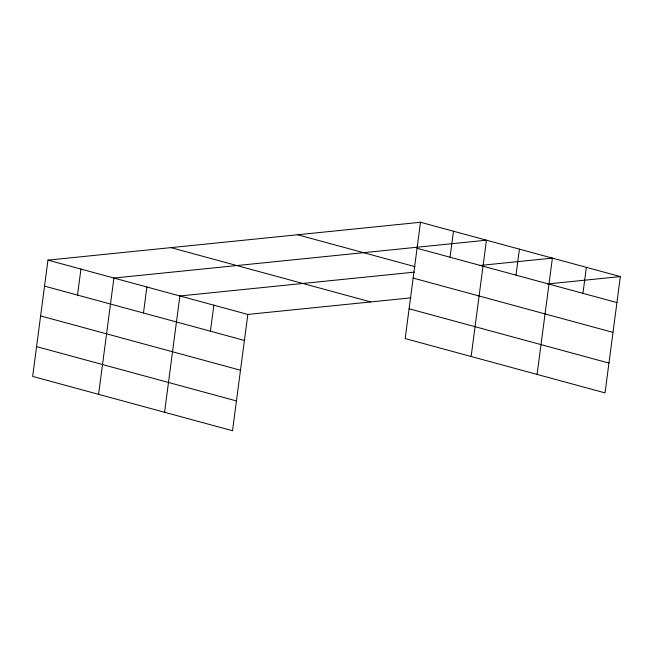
<?xml version="1.0" encoding="UTF-8"?>
<svg xmlns="http://www.w3.org/2000/svg" width="653" height="653" viewBox="0 0 653 653"><rect width="100%" height="100%" fill="white"/><g stroke="black" fill="none" stroke-linecap="round" stroke-linejoin="round"><path stroke-width="0.98" d="M420.483 222.265L405.17 338.572L605.037 392.886L620.35 276.578L420.483 222.265L47.963 260.123L32.65 376.422L232.517 430.735L247.83 314.428L410.966 297.85M77.519 295.074L80.939 269.077M98.603 394.347L113.916 278.039L486.444 240.19L471.131 356.497M143.472 312.999L146.892 287.002M164.564 412.263L179.877 295.964L414.386 272.13M210.429 331.193L213.849 305.196M450.039 257.225L453.46 231.227M515.992 275.15L519.421 249.152M537.084 374.414L552.397 258.115L479.433 265.526M582.949 293.344L586.37 267.346M547.394 283.99L620.35 276.578M417.063 248.271L616.93 302.576M297.556 234.762L414.916 266.644M413.137 278.072L613.004 332.377M409.096 308.771L608.963 363.076M170.898 247.626L370.757 301.931M47.963 260.123L247.83 314.428M44.543 286.12L244.402 340.425M40.617 315.921L240.484 370.227M36.576 346.621L236.435 400.934"/></g></svg>
